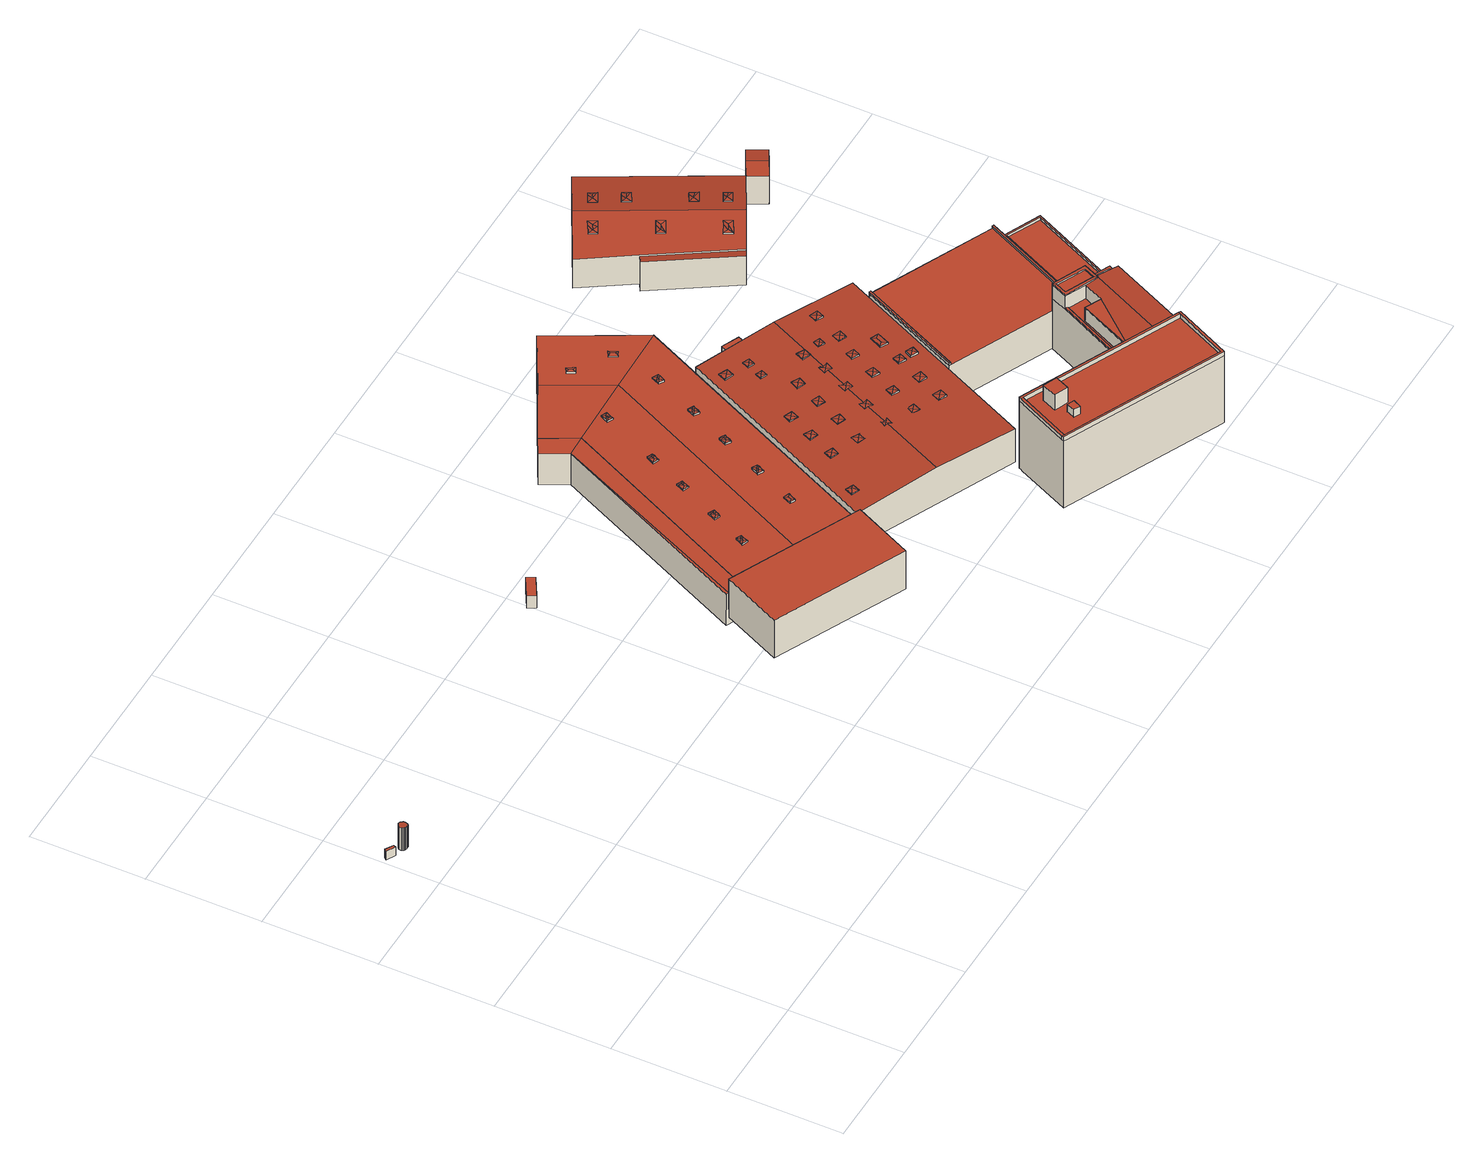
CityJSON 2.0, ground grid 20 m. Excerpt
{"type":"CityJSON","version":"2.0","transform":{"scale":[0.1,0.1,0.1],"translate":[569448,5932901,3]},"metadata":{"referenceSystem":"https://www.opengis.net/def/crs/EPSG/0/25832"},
"CityObjects":{
"building1":{"type":"Building","attributes":{"Grundfläche 2D":"0.843591","Grundhöhe NN":"3.638"},"geometry":[{"type":"Solid","lod":"3","boundaries":[[[[0,1,2,3]],[[4,5,3,2]],[[5,6,0,3]],[[6,7,1,0]],[[7,4,2,1]],[[7,6,5,4]]]],"semantics":{"surfaces":[{"type":"RoofSurface"},{"type":"WallSurface"},{"type":"GroundSurface"}],"values":[[0,1,1,1,1,2]]}}]},
"building2":{"type":"Building","attributes":{"Grundfläche 2D":"1.775205","Grundhöhe NN":"3.669"},"geometry":[{"type":"Solid","lod":"3","boundaries":[[[[8,9,10,11,12,13,14,15,16,17,18,19,20,21,22,23,24,25,26,27]],[[28,29,11,10]],[[29,30,12,11]],[[30,31,13,12]],[[31,32,14,13]],[[32,33,15,14]],[[33,34,16,15]],[[34,35,17,16]],[[35,36,18,17]],[[36,37,19,18]],[[37,38,20,19]],[[38,39,21,20]],[[39,40,22,21]],[[40,41,23,22]],[[41,42,24,23]],[[42,43,25,24]],[[43,44,26,25]],[[44,45,27,26]],[[46,28,10,9]],[[45,47,8,27]],[[47,46,9,8]],[[43,42,41,40,39,38,37,36,35,34,33,32,31,30,29,28,46,47,45,44]]]],"semantics":{"surfaces":[{"type":"RoofSurface"},{"type":"WallSurface"},{"type":"GroundSurface"}],"values":[[0,1,1,1,1,1,1,1,1,1,1,1,1,1,1,1,1,1,1,1,1,2]]}}]},
"building3":{"type":"Building","attributes":{"Grundfläche 2D":"6.059484","Grundhöhe NN":"3.380"},"geometry":[{"type":"Solid","lod":"3","boundaries":[[[[48,49,50,51]],[[52,53,51,50]],[[53,54,48,51]],[[54,55,49,48]],[[55,52,50,49]],[[55,54,53,52]]]],"semantics":{"surfaces":[{"type":"RoofSurface"},{"type":"WallSurface"},{"type":"GroundSurface"}],"values":[[0,1,1,1,1,2]]}}]},
"building4":{"type":"Building","attributes":{"Grundfläche 2D":"286.614598","Grundhöhe NN":"4.958"},"geometry":[{"type":"Solid","lod":"3","boundaries":[[[[56,57,58,59]],[[57,56,60,61]],[[58,57,61,62]],[[59,58,62,63]],[[56,59,63,60]],[[61,60,63,62]]]],"semantics":{"surfaces":[{"type":"RoofSurface"},{"type":"WallSurface"},{"type":"GroundSurface"}],"values":[[0,1,1,1,1,2]]}}]},
"building5":{"type":"Building","attributes":{"Grundfläche 2D":"142.733198","Grundhöhe NN":"3.529"},"geometry":[{"type":"Solid","lod":"3","boundaries":[[[[64,65,66,67,68]],[[69,70,68]],[[68,70,71,64]],[[72,66,65,64,73,74]],[[67,66,72,75]],[[68,67,75,76]],[[69,68,76,77]],[[71,70,69,77,78]],[[64,71,78,73]],[[74,73,78,77,76,75,72]]]],"semantics":{"surfaces":[{"type":"RoofSurface"},{"type":"WallSurface"},{"type":"GroundSurface"}],"values":[[0,0,0,1,1,1,1,1,1,2]]}}]},
"building6":{"type":"Building","attributes":{"Grundfläche 2D":"1328.376707","Grundhöhe NN":"3.287"},"children":["building6-1","building6-2","building6-3","building6-4","building6-5","building6-6","building6-7","building6-8","building6-9","building6-10","building6-11","building6-12"],"geometry":[{"type":"Solid","lod":"3","boundaries":[[[[79,80,81,82]],[[81,80,66,65,64]],[[83,81,64,71]],[[81,83,84,85,82]],[[86,87,88,89]],[[90,91,92,93]],[[94,95,96,97]],[[66,80,79,98,99]],[[100,64,65,66,99,101]],[[64,100,102,71]],[[84,83,71,102,103]],[[82,90,104,98,79]],[[85,84,103,105]],[[94,97,106,107,89,88,91,90,82,85,105,108]],[[86,89,107,109]],[[86,109,110,92,87]],[[87,92,91,88]],[[93,92,110,111]],[[90,93,111,104]],[[95,94,108,112]],[[96,95,112,113]],[[97,96,113,106]],[[99,98,104,111,110,109,107,106,113,112,108,105,103,102,100,101]]]],"semantics":{"surfaces":[{"type":"RoofSurface"},{"type":"WallSurface"},{"type":"GroundSurface"}],"values":[[0,0,0,0,0,0,0,1,1,1,1,1,1,1,1,1,1,1,1,1,1,1,2]]}}]},
"building6-1":{"type":"BuildingInstallation","parents":["building6"],"geometry":[{"type":"MultiSurface","lod":"3","boundaries":[[[114,115,116,117]],[[117,116,118]],[[119,116,115]],[[120,121,122,119]],[[119,122,116]],[[123,122,121]],[[124,118,122,123]],[[116,122,118]],[[125,126,127,115,114,117]],[[119,115,127,128,121,120]],[[128,129,123,121]],[[124,123,129,125,117,118]]],"semantics":{"surfaces":[{"type":"RoofSurface"},{"type":"WallSurface"}],"values":[0,0,0,0,0,0,0,0,1,1,1,1]}}]},
"building6-2":{"type":"BuildingInstallation","parents":["building6"],"geometry":[{"type":"MultiSurface","lod":"3","boundaries":[[[130,131,132]],[[130,133,134,131]],[[135,136,134,133]],[[136,132,131,134]],[[137,138,130,132]],[[138,139,133,130]],[[139,140,141,136,135,133]],[[141,137,132,136]]],"semantics":{"surfaces":[{"type":"RoofSurface"},{"type":"WallSurface"}],"values":[0,0,0,0,1,1,1,1]}}]},
"building6-3":{"type":"BuildingInstallation","parents":["building6"],"geometry":[{"type":"MultiSurface","lod":"3","boundaries":[[[142,143,144,145]],[[145,144,146]],[[147,144,143]],[[148,149,150,147]],[[147,150,144]],[[151,152,150,149]],[[153,146,150,152]],[[144,150,146]],[[154,155,156,143,142,145]],[[147,143,156,157,149,148]],[[157,158,159,152,151,149]],[[153,152,159,154,145,146]]],"semantics":{"surfaces":[{"type":"RoofSurface"},{"type":"WallSurface"}],"values":[0,0,0,0,0,0,0,0,1,1,1,1]}}]},
"building6-4":{"type":"BuildingInstallation","parents":["building6"],"geometry":[{"type":"MultiSurface","lod":"3","boundaries":[[[160,161,162]],[[163,164,165,161,160]],[[166,165,164]],[[167,162,161,165,166]],[[168,169,160,162]],[[160,169,170,164,163]],[[170,171,166,164]],[[166,171,168,162,167]]],"semantics":{"surfaces":[{"type":"RoofSurface"},{"type":"WallSurface"}],"values":[0,0,0,0,1,1,1,1]}}]},
"building6-5":{"type":"BuildingInstallation","parents":["building6"],"geometry":[{"type":"MultiSurface","lod":"3","boundaries":[[[172,173,174]],[[174,173,175]],[[176,173,172]],[[177,178,176]],[[176,178,173]],[[179,178,177]],[[180,175,178,179]],[[173,178,175]],[[181,182,172,174]],[[172,182,183,177,176]],[[183,184,179,177]],[[174,175,180,179,184,181]]],"semantics":{"surfaces":[{"type":"RoofSurface"},{"type":"WallSurface"}],"values":[0,0,0,0,0,0,0,0,1,1,1,1]}}]},
"building6-6":{"type":"BuildingInstallation","parents":["building6"],"geometry":[{"type":"MultiSurface","lod":"3","boundaries":[[[185,186,187]],[[187,186,188]],[[189,186,185]],[[190,191,189]],[[189,191,186]],[[192,193,191,190]],[[194,188,191,193]],[[186,191,188]],[[195,196,185,187]],[[185,196,197,190,189]],[[197,198,199,193,192,190]],[[194,193,199,195,187,188]]],"semantics":{"surfaces":[{"type":"RoofSurface"},{"type":"WallSurface"}],"values":[0,0,0,0,0,0,0,0,1,1,1,1]}}]},
"building6-7":{"type":"BuildingInstallation","parents":["building6"],"geometry":[{"type":"MultiSurface","lod":"3","boundaries":[[[200,201,202]],[[202,201,203]],[[204,205,201,200]],[[206,207,205]],[[207,201,205]],[[208,209,207,206]],[[210,203,207,209]],[[203,201,207]],[[211,212,200,202]],[[204,200,212,213,206,205]],[[213,214,215,209,208,206]],[[210,209,215,211,202,203]]],"semantics":{"surfaces":[{"type":"RoofSurface"},{"type":"WallSurface"}],"values":[0,0,0,0,0,0,0,0,1,1,1,1]}}]},
"building6-8":{"type":"BuildingInstallation","parents":["building6"],"geometry":[{"type":"MultiSurface","lod":"3","boundaries":[[[216,217,218,219]],[[219,218,220]],[[221,218,217]],[[222,223,224,221]],[[221,224,218]],[[225,224,223]],[[226,220,224,225]],[[218,224,220]],[[227,228,229,217,216,219]],[[221,217,229,230,223,222]],[[230,231,225,223]],[[226,225,231,227,219,220]]],"semantics":{"surfaces":[{"type":"RoofSurface"},{"type":"WallSurface"}],"values":[0,0,0,0,0,0,0,0,1,1,1,1]}}]},
"building6-9":{"type":"BuildingInstallation","parents":["building6"],"geometry":[{"type":"MultiSurface","lod":"3","boundaries":[[[232,233,234,235]],[[235,234,236]],[[237,234,233]],[[238,239,240,237]],[[237,240,234]],[[241,242,240,239]],[[243,236,240,242]],[[234,240,236]],[[244,245,246,233,232,235]],[[237,233,246,247,239,238]],[[247,248,249,242,241,239]],[[243,242,249,244,235,236]]],"semantics":{"surfaces":[{"type":"RoofSurface"},{"type":"WallSurface"}],"values":[0,0,0,0,0,0,0,0,1,1,1,1]}}]},
"building6-10":{"type":"BuildingInstallation","parents":["building6"],"geometry":[{"type":"MultiSurface","lod":"3","boundaries":[[[250,251,252]],[[252,251,253]],[[254,251,250]],[[255,256,254]],[[254,256,251]],[[257,258,256,255]],[[259,253,256,258]],[[251,256,253]],[[260,250,252,261]],[[250,260,262,255,254]],[[262,263,264,258,257,255]],[[259,258,264,261,252,253]]],"semantics":{"surfaces":[{"type":"RoofSurface"},{"type":"WallSurface"}],"values":[0,0,0,0,0,0,0,0,1,1,1,1]}}]},
"building6-11":{"type":"BuildingInstallation","parents":["building6"],"geometry":[{"type":"MultiSurface","lod":"3","boundaries":[[[265,266,267]],[[267,266,268]],[[269,270,266,265]],[[271,272,270]],[[270,272,266]],[[273,274,272,271]],[[268,272,274]],[[266,272,268]],[[275,276,265,267]],[[269,265,276,277,271,270]],[[277,278,279,274,273,271]],[[274,279,275,267,268]]],"semantics":{"surfaces":[{"type":"RoofSurface"},{"type":"WallSurface"}],"values":[0,0,0,0,0,0,0,0,1,1,1,1]}}]},
"building6-12":{"type":"BuildingInstallation","parents":["building6"],"geometry":[{"type":"MultiSurface","lod":"3","boundaries":[[[280,281,282,283,284]],[[285,282,281]],[[286,287,288,283,282,285]],[[289,284,283,288]],[[284,290,291,281,280]],[[291,292,285,281]],[[285,292,293,294,288,287,286]],[[294,295,290,284,289,288]]],"semantics":{"surfaces":[{"type":"RoofSurface"},{"type":"WallSurface"}],"values":[0,0,0,0,1,1,1,1]}}]},
"building7":{"type":"Building","attributes":{"Grundfläche 2D":"1231.597372","Grundhöhe NN":"4.533"},"children":["building7-1","building7-2","building7-3","building7-4","building7-5","building7-6","building7-7","building7-8","building7-9","building7-10","building7-11","building7-12","building7-13","building7-14","building7-15","building7-16","building7-17","building7-18","building7-19","building7-20","building7-21","building7-22","building7-23","building7-24","building7-25","building7-26","building7-27","building7-28"],"geometry":[{"type":"Solid","lod":"3","boundaries":[[[[296,297,298,299,300,301,302,303,304,305,306,307]],[[302,301,300,299,298,297,296,307,306,308,309,303]],[[310,311,312,313]],[[310,313,314,315]],[[311,310,315,316]],[[312,311,316,317]],[[305,304,318,319]],[[312,317,320,308,306,305,319,314,313]],[[309,308,320,321]],[[304,303,309,321,318]],[[318,321,320,317,316,315,314,319]]]],"semantics":{"surfaces":[{"type":"RoofSurface"},{"type":"WallSurface"},{"type":"GroundSurface"}],"values":[[0,0,0,1,1,1,1,1,1,1,2]]}}]},
"building7-1":{"type":"BuildingInstallation","parents":["building7"],"geometry":[{"type":"MultiSurface","lod":"3","boundaries":[[[322,323,324]],[[322,325,323]],[[322,324,326]],[[322,326,325]],[[324,323,327,328]],[[326,324,328,329]],[[325,326,329,330]],[[323,325,330,327]]],"semantics":{"surfaces":[{"type":"RoofSurface"},{"type":"WallSurface"}],"values":[0,0,0,0,1,1,1,1]}}]},
"building7-2":{"type":"BuildingInstallation","parents":["building7"],"geometry":[{"type":"MultiSurface","lod":"3","boundaries":[[[331,332,333]],[[333,332,334]],[[335,332,331]],[[334,332,335]],[[331,333,336,337]],[[337,338,335,331]],[[339,334,335,338]],[[339,336,333,334]]],"semantics":{"surfaces":[{"type":"RoofSurface"},{"type":"WallSurface"}],"values":[0,0,0,0,1,1,1,1]}}]},
"building7-3":{"type":"BuildingInstallation","parents":["building7"],"geometry":[{"type":"MultiSurface","lod":"3","boundaries":[[[340,341,342]],[[342,341,343]],[[344,341,340]],[[343,341,344]],[[345,346,340,342]],[[346,347,344,340]],[[347,348,343,344]],[[348,345,342,343]]],"semantics":{"surfaces":[{"type":"RoofSurface"},{"type":"WallSurface"}],"values":[0,0,0,0,1,1,1,1]}}]},
"building7-4":{"type":"BuildingInstallation","parents":["building7"],"geometry":[{"type":"MultiSurface","lod":"3","boundaries":[[[349,350,351]],[[351,350,352]],[[353,350,349]],[[352,350,353]],[[354,355,349,351]],[[356,353,349,355]],[[357,352,353,356]],[[357,354,351,352]]],"semantics":{"surfaces":[{"type":"RoofSurface"},{"type":"WallSurface"}],"values":[0,0,0,0,1,1,1,1]}}]},
"building7-5":{"type":"BuildingInstallation","parents":["building7"],"geometry":[{"type":"MultiSurface","lod":"3","boundaries":[[[358,359,360]],[[360,361,301,358]],[[360,359,302,362]],[[362,361,360]]],"semantics":{"surfaces":[{"type":"RoofSurface"}],"values":[0,0,0,0]}}]},
"building7-6":{"type":"BuildingInstallation","parents":["building7"],"geometry":[{"type":"MultiSurface","lod":"3","boundaries":[[[363,364,365]],[[363,366,364]],[[363,365,367]],[[363,367,366]],[[365,364,368,369]],[[367,365,369,370]],[[366,367,370,371]],[[364,366,371,368]]],"semantics":{"surfaces":[{"type":"RoofSurface"},{"type":"WallSurface"}],"values":[0,0,0,0,1,1,1,1]}}]},
"building7-7":{"type":"BuildingInstallation","parents":["building7"],"geometry":[{"type":"MultiSurface","lod":"3","boundaries":[[[372,373,374]],[[372,375,373]],[[372,374,376]],[[372,376,375]],[[374,373,377,378]],[[376,374,378,379]],[[375,376,379,380]],[[373,375,380,377]]],"semantics":{"surfaces":[{"type":"RoofSurface"},{"type":"WallSurface"}],"values":[0,0,0,0,1,1,1,1]}}]},
"building7-8":{"type":"BuildingInstallation","parents":["building7"],"geometry":[{"type":"MultiSurface","lod":"3","boundaries":[[[381,382,383]],[[383,382,384]],[[385,382,381]],[[384,382,385]],[[386,387,381,383]],[[385,381,387,388]],[[389,384,385,388]],[[389,386,383,384]]],"semantics":{"surfaces":[{"type":"RoofSurface"},{"type":"WallSurface"}],"values":[0,0,0,0,1,1,1,1]}}]},
"building7-9":{"type":"BuildingInstallation","parents":["building7"],"geometry":[{"type":"MultiSurface","lod":"3","boundaries":[[[390,391,392]],[[390,393,391]],[[390,392,394]],[[390,394,393]],[[392,391,395,396]],[[394,392,396,397]],[[393,394,397,398]],[[391,393,398,395]]],"semantics":{"surfaces":[{"type":"RoofSurface"},{"type":"WallSurface"}],"values":[0,0,0,0,1,1,1,1]}}]},
"building7-10":{"type":"BuildingInstallation","parents":["building7"],"geometry":[{"type":"MultiSurface","lod":"3","boundaries":[[[399,400,401]],[[401,400,402]],[[403,400,399]],[[402,400,403]],[[404,405,399,401]],[[405,406,403,399]],[[406,407,402,403]],[[407,404,401,402]]],"semantics":{"surfaces":[{"type":"RoofSurface"},{"type":"WallSurface"}],"values":[0,0,0,0,1,1,1,1]}}]},
"building7-11":{"type":"BuildingInstallation","parents":["building7"],"geometry":[{"type":"MultiSurface","lod":"3","boundaries":[[[408,409,410]],[[411,409,412,413,307]],[[411,410,409]],[[296,414,415,409,408,416]],[[412,409,415]]],"semantics":{"surfaces":[{"type":"RoofSurface"}],"values":[0,0,0,0,0]}}]},
"building7-12":{"type":"BuildingInstallation","parents":["building7"],"geometry":[{"type":"MultiSurface","lod":"3","boundaries":[[[417,418,419]],[[420,419,418,421]],[[422,418,417]],[[421,418,422]],[[423,424,417,419]],[[425,422,417,424]],[[425,426,421,422]],[[426,427,423,419,420,421]]],"semantics":{"surfaces":[{"type":"RoofSurface"},{"type":"WallSurface"}],"values":[0,0,0,0,1,1,1,1]}}]},
"building7-13":{"type":"BuildingInstallation","parents":["building7"],"geometry":[{"type":"MultiSurface","lod":"3","boundaries":[[[428,429,430]],[[430,431,432,428]],[[430,429,433,434]],[[431,430,434]],[[434,433,435]],[[435,436,431,434]],[[436,432,431]]],"semantics":{"surfaces":[{"type":"RoofSurface"},{"type":"WallSurface"}],"values":[0,0,0,0,1,1,1]}}]},
"building7-14":{"type":"BuildingInstallation","parents":["building7"],"geometry":[{"type":"MultiSurface","lod":"3","boundaries":[[[437,438,439]],[[440,441,438,437]],[[442,441,440]],[[443,439,438,441,442]],[[444,445,437,439]],[[445,446,440,437]],[[446,447,442,440]],[[447,448,444,439,443,442]]],"semantics":{"surfaces":[{"type":"RoofSurface"},{"type":"WallSurface"}],"values":[0,0,0,0,1,1,1,1]}}]},
"building7-15":{"type":"BuildingInstallation","parents":["building7"],"geometry":[{"type":"MultiSurface","lod":"3","boundaries":[[[449,450,451]],[[449,452,450]],[[449,451,453]],[[449,453,452]],[[451,450,454,455]],[[453,451,455,456]],[[452,453,456,457]],[[450,452,457,454]]],"semantics":{"surfaces":[{"type":"RoofSurface"},{"type":"WallSurface"}],"values":[0,0,0,0,1,1,1,1]}}]},
"building7-16":{"type":"BuildingInstallation","parents":["building7"],"geometry":[{"type":"MultiSurface","lod":"3","boundaries":[[[458,459,460]],[[460,459,461]],[[462,459,458]],[[461,459,462]],[[463,464,458,460]],[[462,458,464,465]],[[461,462,465,466]],[[466,463,460,461]]],"semantics":{"surfaces":[{"type":"RoofSurface"},{"type":"WallSurface"}],"values":[0,0,0,0,1,1,1,1]}}]},
"building7-17":{"type":"BuildingInstallation","parents":["building7"],"geometry":[{"type":"MultiSurface","lod":"3","boundaries":[[[467,468,469]],[[467,470,468]],[[467,469,471]],[[467,471,470]],[[469,468,472,473]],[[471,469,473,474]],[[470,471,474,475]],[[468,470,475,472]]],"semantics":{"surfaces":[{"type":"RoofSurface"},{"type":"WallSurface"}],"values":[0,0,0,0,1,1,1,1]}}]},
"building7-18":{"type":"BuildingInstallation","parents":["building7"],"geometry":[{"type":"MultiSurface","lod":"3","boundaries":[[[476,477,478]],[[478,477,479]],[[480,477,476]],[[479,477,480]],[[481,482,476,478]],[[482,483,480,476]],[[483,484,479,480]],[[484,481,478,479]]],"semantics":{"surfaces":[{"type":"RoofSurface"},{"type":"WallSurface"}],"values":[0,0,0,0,1,1,1,1]}}]},
"building7-19":{"type":"BuildingInstallation","parents":["building7"],"geometry":[{"type":"MultiSurface","lod":"3","boundaries":[[[485,486,487]],[[487,486,488]],[[489,486,485]],[[488,486,489]],[[490,491,485,487]],[[491,492,489,485]],[[492,493,488,489]],[[493,490,487,488]]],"semantics":{"surfaces":[{"type":"RoofSurface"},{"type":"WallSurface"}],"values":[0,0,0,0,1,1,1,1]}}]},
"building7-20":{"type":"BuildingInstallation","parents":["building7"],"geometry":[{"type":"MultiSurface","lod":"3","boundaries":[[[494,495,496]],[[494,497,495]],[[494,496,498]],[[494,498,497]],[[496,495,499,500]],[[498,496,500,501]],[[497,498,501,502]],[[495,497,502,499]]],"semantics":{"surfaces":[{"type":"RoofSurface"},{"type":"WallSurface"}],"values":[0,0,0,0,1,1,1,1]}}]},
"building7-21":{"type":"BuildingInstallation","parents":["building7"],"geometry":[{"type":"MultiSurface","lod":"3","boundaries":[[[503,504,505]],[[503,506,504]],[[503,505,507]],[[503,507,506]],[[508,509,505,504]],[[509,510,507,505]],[[506,507,510,511]],[[504,506,511,508]]],"semantics":{"surfaces":[{"type":"RoofSurface"},{"type":"WallSurface"}],"values":[0,0,0,0,1,1,1,1]}}]},
"building7-22":{"type":"BuildingInstallation","parents":["building7"],"geometry":[{"type":"MultiSurface","lod":"3","boundaries":[[[512,513,514]],[[512,515,513]],[[512,514,516]],[[512,516,515]],[[515,516,517,518]],[[514,513,519,520]],[[516,514,520,517]],[[513,515,518,519]]],"semantics":{"surfaces":[{"type":"RoofSurface"},{"type":"WallSurface"}],"values":[0,0,0,0,1,1,1,1]}}]},
"building7-23":{"type":"BuildingInstallation","parents":["building7"],"geometry":[{"type":"MultiSurface","lod":"3","boundaries":[[[521,522,523]],[[521,524,522]],[[521,523,525]],[[521,525,524]],[[523,522,526,527]],[[525,523,527,528]],[[524,525,528,529]],[[522,524,529,526]]],"semantics":{"surfaces":[{"type":"RoofSurface"},{"type":"WallSurface"}],"values":[0,0,0,0,1,1,1,1]}}]},
"building7-24":{"type":"BuildingInstallation","parents":["building7"],"geometry":[{"type":"MultiSurface","lod":"3","boundaries":[[[530,531,532]],[[532,531,533]],[[534,531,530]],[[533,531,534]],[[535,536,530,532]],[[536,537,534,530]],[[537,538,533,534]],[[538,535,532,533]]],"semantics":{"surfaces":[{"type":"RoofSurface"},{"type":"WallSurface"}],"values":[0,0,0,0,1,1,1,1]}}]},
"building7-25":{"type":"BuildingInstallation","parents":["building7"],"geometry":[{"type":"MultiSurface","lod":"3","boundaries":[[[539,540,541]],[[542,541,540,543,544,297]],[[298,545,546,540,539,547]],[[543,540,546]]],"semantics":{"surfaces":[{"type":"RoofSurface"}],"values":[0,0,0,0]}}]},
"building7-26":{"type":"BuildingInstallation","parents":["building7"],"geometry":[{"type":"MultiSurface","lod":"3","boundaries":[[[548,549,550]],[[550,549,551]],[[552,549,548]],[[551,549,552]],[[553,554,548,550]],[[555,552,548,554]],[[555,556,551,552]],[[556,553,550,551]]],"semantics":{"surfaces":[{"type":"RoofSurface"},{"type":"WallSurface"}],"values":[0,0,0,0,1,1,1,1]}}]},
"building7-27":{"type":"BuildingInstallation","parents":["building7"],"geometry":[{"type":"MultiSurface","lod":"3","boundaries":[[[557,558,559]],[[557,560,558]],[[557,559,561]],[[557,561,560]],[[562,558,560]],[[559,563,561]],[[562,563,559,558]]],"semantics":{"surfaces":[{"type":"RoofSurface"},{"type":"WallSurface"}],"values":[0,0,0,0,1,1,1]}}]},
"building7-28":{"type":"BuildingInstallation","parents":["building7"],"geometry":[{"type":"MultiSurface","lod":"3","boundaries":[[[564,565,566]],[[567,566,565,568,569,299]],[[300,570,571,565,564,572]],[[568,565,571]]],"semantics":{"surfaces":[{"type":"RoofSurface"}],"values":[0,0,0,0]}}]},
"building8":{"type":"Building","attributes":{"Grundfläche 2D":"294.647535","Grundhöhe NN":"4.239"},"children":["building8-1","building8-2"],"geometry":[{"type":"MultiSurface","lod":"3","boundaries":[[[573,574,575,576,577,578,579,580,581,582,583,584,585]],[[586,587,588,574,573,589,584,583,590,591]],[[592,593,594,595]],[[596,597,598,599,600,601,579,578,577,576,575,574]],[[601,602,603,604,605,583,582,581,580,579]],[[594,593,585,584]],[[593,592,573,585]],[[595,589,573,592]],[[584,589,595,594]],[[605,606,590,583]],[[606,607,608,609,586,591,590]],[[609,610,587,586]],[[610,611,596,574,588,587]],[[610,609,612,613]],[[599,598,597,596,611,610,613,614,615,616,617,618,619,620,621,622,601,600]],[[623,624,625,606,605,604,603,602,601,622,626]],[[609,608,607,606,625,627,628,629,612]],[[630,627,621,631]],[[628,632,633,620]],[[624,623,626,622,621,627,625]],[[617,616,615,614,613,612,629,628,620,619,618]]],"semantics":{"surfaces":[{"type":"RoofSurface"},{"type":"WallSurface"},{"type":"GroundSurface"}],"values":[0,0,0,1,1,1,1,1,1,1,1,1,1,1,1,1,1,1,1,2,2]}}]},
"building8-1":{"type":"BuildingInstallation","parents":["building8"],"geometry":[{"type":"MultiSurface","lod":"3","boundaries":[[[634,635,636,637]],[[637,636,638,639]],[[634,637,639,640]],[[635,634,640,641]],[[636,635,641,638]]],"semantics":{"surfaces":[{"type":"RoofSurface"},{"type":"WallSurface"}],"values":[0,1,1,1,1]}}]},
"building8-2":{"type":"BuildingInstallation","parents":["building8"],"geometry":[{"type":"MultiSurface","lod":"3","boundaries":[[[642,643,644,645]],[[645,644,646,647]],[[647,648,642,645]],[[648,649,643,642]],[[644,643,649,646]]],"semantics":{"surfaces":[{"type":"RoofSurface"},{"type":"WallSurface"}],"values":[0,1,1,1,1]}}]},
"building9":{"type":"Building","attributes":{"Grundfläche 2D":"798.439197","Grundhöhe NN":"4.259"},"children":["building9-1","building9-2","building9-3","building9-4","building9-5","building9-6","building9-7"],"geometry":[{"type":"MultiSurface","lod":"3","boundaries":[[[650,651,652,653,654,655,656,657,658,659]],[[660,661,662,663]],[[664,665,666]],[[667,668,669,670,664]],[[670,665,664]],[[668,667,671,672,673]],[[674,675,676,677,678,679,680]],[[681,682,683,684,685,686,687,688,689,690]],[[691,692,693,694,695,696,697,698]],[[699,700,701,702,703,704,705,706,707]],[[654,653,677,676]],[[676,675,655,654]],[[675,674,656,655]],[[708,709,659,658]],[[710,689,650,659,709]],[[711,712,713,693,714]],[[691,669,715,711,714,716,692]],[[717,718,719,704,703,720]],[[712,721,718,717,702,722,713]],[[696,723,706,671,667,664,666]],[[672,671,706,705]],[[704,719,673,672,705]],[[691,698,670,669]],[[665,670,698,697]],[[666,665,697,696]],[[709,708,724,725]],[[710,709,725,726]],[[683,682,681,690,727,728]],[[684,683,728,729]],[[685,684,729,730,686]],[[727,690,689,710,726]],[[731,732,733,734,735,736,700,699,707,706,723,696,695,694,737,738]],[[701,700,736,724,708,658]],[[680,679,678,652,651,688,687,686,713,722,702,701,658,657]],[[694,693,713,686,730,739,737]],[[724,736,735,734,733,732,731,738,737,739,730,729,728,727,726,725]]],"semantics":{"surfaces":[{"type":"RoofSurface"},{"type":"WallSurface"},{"type":"GroundSurface"}],"values":[0,0,0,0,0,0,0,0,0,0,1,1,1,1,1,1,1,1,1,1,1,1,1,1,1,1,1,1,1,1,1,1,1,1,1,2]}}]},
"building9-1":{"type":"BuildingInstallation","parents":["building9"],"geometry":[{"type":"MultiSurface","lod":"3","boundaries":[[[740,741,742,743]],[[681,687,740,743]],[[740,687,688,651,741]],[[690,742,741,651,650,689]],[[690,681,743,742]]],"semantics":{"surfaces":[{"type":"RoofSurface"},{"type":"WallSurface"}],"values":[0,1,1,1,1]}}]},
"building9-2":{"type":"BuildingInstallation","parents":["building9"],"geometry":[{"type":"MultiSurface","lod":"3","boundaries":[[[744,745,746,747]],[[747,746,683,684]],[[744,747,684,685]],[[745,744,685,682]],[[746,745,682,683]]],"semantics":{"surfaces":[{"type":"RoofSurface"},{"type":"WallSurface"}],"values":[0,1,1,1,1]}}]},
"building9-3":{"type":"BuildingInstallation","parents":["building9"],"geometry":[{"type":"MultiSurface","lod":"3","boundaries":[[[714,748,749,716]],[[693,694,748,714]],[[694,695,749,748]],[[695,692,716,749]]],"semantics":{"surfaces":[{"type":"RoofSurface"},{"type":"WallSurface"}],"values":[0,1,1,1]}}]},
"building9-4":{"type":"BuildingInstallation","parents":["building9"],"geometry":[{"type":"MultiSurface","lod":"3","boundaries":[[[750,751,752,753,754,755,756]],[[753,752,661,660]],[[754,753,660,663]],[[712,711,756,755]],[[668,751,750,756,711,715,669]]],"semantics":{"surfaces":[{"type":"RoofSurface"},{"type":"WallSurface"}],"values":[0,1,1,1,1]}}]},
"building9-5":{"type":"BuildingInstallation","parents":["building9"],"geometry":[{"type":"MultiSurface","lod":"3","boundaries":[[[757,717,720,758,759,760,761]],[[758,720,703,762]],[[762,707,759,758]],[[700,761,760,759,707,699]],[[700,701,757,761]],[[702,717,757,701]]],"semantics":{"surfaces":[{"type":"RoofSurface"},{"type":"WallSurface"}],"values":[0,1,1,1,1,1]}}]},
"building9-6":{"type":"BuildingInstallation","parents":["building9"],"geometry":[{"type":"MultiSurface","lod":"3","boundaries":[[[752,751,763,764,755,754,765]],[[718,763,751,668,673,719]],[[718,721,712,755,764,763]],[[765,754,663,662]],[[752,765,662,661]]],"semantics":{"surfaces":[{"type":"RoofSurface"},{"type":"WallSurface"}],"values":[0,1,1,1,1]}}]},
"building9-7":{"type":"BuildingInstallation","parents":["building9"],"geometry":[{"type":"MultiSurface","lod":"3","boundaries":[[[653,652,657,656,766]],[[680,657,652,678,679]],[[674,767,677,653,766,656]]],"semantics":{"surfaces":[{"type":"RoofSurface"},{"type":"WallSurface"}],"values":[0,1,1]}}]},
"building10":{"type":"Building","attributes":{"Grundfläche 2D":"502.065926","Grundhöhe NN":"3.536"},"children":["building10-1","building10-2","building10-3","building10-4","building10-5","building10-6","building10-7"],"geometry":[{"type":"Solid","lod":"3","boundaries":[[[[768,769,770,771,772]],[[771,770,773,774,775]],[[776,777,778,779]],[[780,776,779,781,782]],[[783,784,785,786]],[[779,778,787,788,781]],[[780,782,789,790]],[[777,776,780,790,791]],[[778,777,791,787]],[[786,785,792,793]],[[783,786,793,794]],[[784,783,794,795]],[[773,770,769,796,797]],[[784,775,774,773,797,792,785]],[[781,768,772,771,775,784,795,789,782]],[[768,781,788,796,769]],[[797,796,788,787,791,790,789,795,794,793,792]]]],"semantics":{"surfaces":[{"type":"RoofSurface"},{"type":"WallSurface"},{"type":"GroundSurface"}],"values":[[0,0,0,0,0,1,1,1,1,1,1,1,1,1,1,1,2]]}}]},
"building10-1":{"type":"BuildingInstallation","parents":["building10"],"geometry":[{"type":"MultiSurface","lod":"3","boundaries":[[[798,799,800,801]],[[801,800,802]],[[803,799,798]],[[804,799,803]],[[802,800,804]],[[800,799,804]],[[801,805,806,803,798]],[[806,807,804,803]],[[807,808,802,804]],[[808,805,801,802]]],"semantics":{"surfaces":[{"type":"RoofSurface"},{"type":"WallSurface"}],"values":[0,0,0,0,0,0,1,1,1,1]}}]},
"building10-2":{"type":"BuildingInstallation","parents":["building10"],"geometry":[{"type":"MultiSurface","lod":"3","boundaries":[[[809,810,811,812]],[[813,812,811,814]],[[815,810,809]],[[816,810,815]],[[817,810,816]],[[814,811,817]],[[817,811,810]],[[812,818,819,815,809]],[[819,820,816,815]],[[820,821,822,814,817,816]],[[822,823,818,812,813,814]]],"semantics":{"surfaces":[{"type":"RoofSurface"},{"type":"WallSurface"}],"values":[0,0,0,0,0,0,0,1,1,1,1]}}]},
"building10-3":{"type":"BuildingInstallation","parents":["building10"],"geometry":[{"type":"MultiSurface","lod":"3","boundaries":[[[824,825,826,827]],[[827,826,828]],[[829,825,824]],[[830,825,829]],[[828,825,830]],[[826,825,828]],[[827,831,832,829,824]],[[832,833,830,829]],[[833,834,828,830]],[[834,831,827,828]]],"semantics":{"surfaces":[{"type":"RoofSurface"},{"type":"WallSurface"}],"values":[0,0,0,0,0,0,1,1,1,1]}}]},
"building10-4":{"type":"BuildingInstallation","parents":["building10"],"geometry":[{"type":"MultiSurface","lod":"3","boundaries":[[[835,836,837,838]],[[838,837,839]],[[840,836,835]],[[841,836,840]],[[839,837,841]],[[841,837,836]],[[838,842,843,840,835]],[[843,844,841,840]],[[844,845,839,841]],[[845,842,838,839]]],"semantics":{"surfaces":[{"type":"RoofSurface"},{"type":"WallSurface"}],"values":[0,0,0,0,0,0,1,1,1,1]}}]},
"building10-5":{"type":"BuildingInstallation","parents":["building10"],"geometry":[{"type":"MultiSurface","lod":"3","boundaries":[[[846,847,848,849]],[[849,848,850]],[[851,847,846]],[[852,847,851]],[[850,847,852]],[[850,848,847]],[[849,853,854,851,846]],[[854,855,852,851]],[[855,856,850,852]],[[856,853,849,850]]],"semantics":{"surfaces":[{"type":"RoofSurface"},{"type":"WallSurface"}],"values":[0,0,0,0,0,0,1,1,1,1]}}]},
"building10-6":{"type":"BuildingInstallation","parents":["building10"],"geometry":[{"type":"MultiSurface","lod":"3","boundaries":[[[857,858,859,860]],[[860,859,861]],[[862,858,857]],[[863,858,862]],[[861,858,863]],[[859,858,861]],[[860,864,865,862,857]],[[865,866,863,862]],[[866,867,861,863]],[[867,864,860,861]]],"semantics":{"surfaces":[{"type":"RoofSurface"},{"type":"WallSurface"}],"values":[0,0,0,0,0,0,1,1,1,1]}}]},
"building10-7":{"type":"BuildingInstallation","parents":["building10"],"geometry":[{"type":"MultiSurface","lod":"3","boundaries":[[[868,869,870,871]],[[872,871,870,873]],[[874,869,868]],[[875,869,874]],[[873,869,875]],[[870,869,873]],[[876,877,874,868,871]],[[877,878,875,874]],[[873,875,878,879]],[[879,880,876,871,872,873]]],"semantics":{"surfaces":[{"type":"RoofSurface"},{"type":"WallSurface"}],"values":[0,0,0,0,0,0,1,1,1,1]}}]}
},
"vertices":[
[21,686,24],[23,690,24],[9,698,24],[6,694,24],[9,698,6],[6,694,6],[21,686,6],[23,690,6],
[43,692,53],[41,692,54],[39,691,54],[37,690,54],[35,688,54],[34,686,54],[34,683,54],[35,681,54],[36,679,54],[38,678,54],[40,677,54],[43,677,53],[45,677,53],[47,679,53],[48,680,53],[49,683,53],[49,685,53],[49,687,53],[47,689,53],[46,691,53],[39,691,7],[37,690,7],[35,688,7],[34,686,7],[34,683,7],[35,681,7],[36,679,7],[38,678,7],[40,677,7],[43,677,7],[45,677,7],[47,679,7],[48,680,7],[49,683,7],[49,685,7],[49,687,7],[47,689,7],[46,691,7],[41,692,7],[43,692,7],
[603,749,30],[638,769,30],[631,782,30],[596,762,30],[631,782,4],[596,762,4],[603,749,4],[638,769,4],
[707,473,100],[659,370,100],[887,263,100],[935,367,100],[707,473,20],[659,370,20],[887,263,20],[935,367,20],
[902,829,72],[871,887,72],[870,887,72],[843,872,71],[866,828,71],[702,475,71],[707,473,71],[730,462,72],[870,887,5],[902,829,5],[871,887,5],[843,872,5],[866,828,5],[702,475,5],[730,462,5],
[1070,994,71],[970,940,76],[1028,832,76],[1154,837,71],[832,414,76],[935,367,71],[939,374,71],[1143,792,31],[1155,817,31],[1146,821,31],[1134,796,31],[1154,837,29],[1146,821,29],[1155,817,29],[1162,833,29],[1121,766,36],[1140,757,36],[1153,785,36],[1134,794,36],[1070,994,3],[870,887,3],[902,829,3],[871,887,3],[730,462,3],[935,367,3],[1154,837,3],[939,374,3],[1134,794,3],[1134,796,3],[1121,766,3],[1143,792,3],[1155,817,3],[1162,833,3],[1140,757,3],[1153,785,3],
[912,717,77],[908,719,77],[910,713,78],[917,715,77],[916,711,77],[906,715,77],[904,710,77],[901,705,77],[908,708,78],[911,701,77],[913,706,77],[917,715,74],[912,717,74],[908,719,74],[901,705,74],[911,701,74],
[1077,875,76],[1083,874,78],[1086,880,76],[1084,861,76],[1087,867,78],[1088,864,76],[1093,866,76],[1086,880,73],[1077,875,73],[1084,861,73],[1088,864,73],[1093,866,73],
[847,577,77],[842,579,77],[845,573,78],[852,574,77],[850,570,77],[840,575,77],[838,570,77],[836,565,77],[843,568,78],[840,563,77],[845,561,77],[848,565,77],[852,574,74],[847,577,74],[842,579,74],[836,565,74],[840,563,74],[845,561,74],
[927,494,77],[929,487,78],[937,490,77],[922,484,77],[921,480,77],[927,482,78],[930,476,77],[934,485,77],[937,490,73],[927,494,74],[921,480,74],[930,476,73],
[1066,793,77],[1069,787,78],[1076,788,77],[1074,784,77],[1062,784,77],[1060,779,77],[1066,782,78],[1069,774,77],[1072,779,77],[1076,788,73],[1066,793,74],[1060,779,74],[1069,774,73],
[813,516,77],[815,510,78],[822,512,77],[820,508,77],[808,507,77],[806,502,77],[813,505,78],[811,500,77],[816,498,77],[818,503,77],[822,512,74],[813,516,74],[806,502,74],[811,500,74],[816,498,74],
[1029,713,77],[1032,707,78],[1039,708,77],[1037,704,77],[1027,709,77],[1025,704,77],[1023,699,77],[1030,702,78],[1027,697,77],[1032,694,77],[1035,699,77],[1039,708,73],[1029,713,74],[1023,699,74],[1027,697,74],[1032,694,73],
[881,649,77],[876,651,77],[879,645,78],[886,647,77],[884,643,77],[875,647,77],[872,642,77],[870,637,77],[877,640,78],[880,633,77],[882,638,77],[886,647,74],[881,649,74],[876,651,74],[870,637,74],[880,633,74],
[1000,639,77],[995,641,77],[998,635,78],[1005,636,77],[1003,632,77],[993,637,77],[991,632,77],[989,627,77],[996,630,78],[993,625,77],[998,622,77],[1001,627,77],[1005,636,73],[1000,639,74],[995,641,74],[989,627,74],[993,625,74],[998,622,73],
[961,567,77],[963,560,78],[970,562,77],[969,558,77],[957,557,77],[954,553,77],[961,555,78],[959,550,77],[964,548,77],[966,553,77],[961,567,74],[970,562,73],[954,553,74],[959,550,74],[964,548,73],
[956,823,77],[958,816,78],[965,818,77],[961,809,77],[954,819,77],[952,813,77],[949,809,77],[956,811,78],[954,807,77],[959,804,77],[965,818,74],[956,823,74],[949,809,74],[954,807,74],[959,804,74],
[1028,910,78],[1022,919,78],[1020,913,79],[1023,907,79],[1030,906,78],[1014,914,78],[1016,911,78],[1019,905,78],[1021,901,78],[1025,903,78],[1030,906,74],[1022,919,75],[1014,914,75],[1019,905,75],[1021,901,75],[1025,903,75],
[1190,555,92],[1175,522,92],[1169,509,92],[1154,477,92],[1148,464,92],[1132,429,92],[1129,421,92],[1078,310,92],[1215,247,85],[1384,615,85],[1246,678,92],[1196,568,92],[1109,741,85],[939,374,85],[1205,717,77],[1175,731,77],[1168,714,77],[1198,700,77],[1198,700,15],[1205,717,15],[1175,731,15],[1168,714,15],[1215,247,15],[1384,615,15],[1109,741,15],[939,374,15],
[1103,493,92],[1100,503,91],[1094,489,91],[1114,496,91],[1108,483,91],[1100,503,89],[1094,489,89],[1108,483,90],[1114,496,90],
[1188,445,92],[1198,449,93],[1194,458,92],[1207,452,92],[1201,439,92],[1194,458,90],[1188,445,90],[1201,439,89],[1207,452,89],
[1256,469,90],[1265,473,92],[1262,482,90],[1275,476,90],[1269,463,90],[1262,482,88],[1256,469,88],[1269,463,87],[1275,476,87],
[1229,593,93],[1237,596,94],[1234,604,93],[1245,599,93],[1240,588,93],[1234,604,91],[1229,593,91],[1240,588,91],[1245,599,91],
[1127,432,92],[1122,423,92],[1129,425,93],[1139,428,92],[1133,416,92],
[1056,515,90],[1052,525,89],[1046,511,89],[1066,518,89],[1060,505,89],[1052,525,87],[1046,511,87],[1060,505,88],[1066,518,88],
[1145,584,92],[1142,594,91],[1135,580,91],[1156,587,91],[1149,574,91],[1142,594,89],[1135,580,89],[1149,574,90],[1156,587,90],
[1256,572,91],[1266,576,93],[1262,586,91],[1275,580,92],[1269,566,92],[1262,586,90],[1256,572,90],[1269,566,89],[1275,580,89],
[1223,382,91],[1220,392,89],[1214,378,89],[1234,385,90],[1228,372,90],[1220,392,88],[1214,378,88],[1228,372,87],[1234,385,87],
[1278,460,90],[1287,463,92],[1284,472,90],[1297,466,90],[1291,454,90],[1284,472,87],[1278,460,87],[1291,454,86],[1297,466,86],
[1183,558,92],[1192,562,93],[1189,571,92],[1192,570,92],[1203,565,92],[1197,568,92],[1191,554,92],[1197,552,92],[1186,557,92],
[1129,640,90],[1136,643,91],[1134,651,90],[1139,648,90],[1145,646,90],[1140,635,90],[1134,651,88],[1129,640,88],[1140,635,88],[1145,646,88],[1139,648,88],
[1174,412,90],[1168,400,90],[1176,403,91],[1187,407,90],[1177,411,90],[1171,398,90],[1181,393,90],[1181,393,89],[1187,407,89],
[1288,504,90],[1284,514,91],[1275,511,90],[1298,526,90],[1288,524,91],[1285,532,90],[1278,517,90],[1275,511,88],[1288,504,87],[1298,526,87],[1285,532,88],[1278,517,88],
[1124,538,92],[1121,548,91],[1114,535,91],[1135,542,91],[1128,528,91],[1121,548,89],[1114,535,89],[1128,528,90],[1135,542,90],
[970,400,88],[979,404,91],[976,413,88],[989,407,88],[983,394,88],[976,413,86],[970,400,86],[983,394,87],[989,407,87],
[1244,427,91],[1241,437,89],[1235,423,89],[1255,431,90],[1249,417,90],[1241,437,88],[1235,423,88],[1249,417,87],[1255,431,87],
[1279,624,91],[1289,627,93],[1285,637,91],[1298,631,92],[1292,618,92],[1285,637,90],[1279,624,90],[1292,618,89],[1298,631,89],
[1230,536,92],[1239,540,93],[1236,549,92],[1249,543,92],[1243,530,92],[1236,549,90],[1230,536,90],[1243,530,89],[1249,543,89],
[1077,561,90],[1073,570,89],[1067,557,89],[1087,564,89],[1081,550,89],[1073,570,87],[1067,557,87],[1081,550,88],[1087,564,88],
[1203,605,94],[1199,615,93],[1193,601,93],[1213,608,93],[1207,595,93],[1199,615,91],[1193,601,91],[1207,595,92],[1213,608,92],
[1035,469,90],[1031,478,89],[1025,465,89],[1045,472,89],[1039,459,89],[1039,459,88],[1045,472,88],[1031,478,87],[1025,465,87],
[1113,691,90],[1109,701,88],[1103,687,88],[1123,694,89],[1117,681,89],[1109,701,86],[1103,687,86],[1117,681,87],[1123,694,87],
[1209,490,92],[1218,494,93],[1215,504,92],[1228,498,92],[1222,484,92],[1215,504,90],[1209,490,90],[1222,484,89],[1228,498,89],
[1162,512,92],[1172,516,93],[1168,526,92],[1171,524,92],[1182,519,92],[1176,522,92],[1170,508,92],[1176,506,92],[1165,511,92],
[1142,668,90],[1150,671,91],[1147,680,90],[1158,675,90],[1153,663,90],[1147,680,88],[1142,668,88],[1153,663,88],[1158,675,88],
[1082,447,91],[1078,457,90],[1072,443,90],[1092,450,90],[1086,437,90],[1078,457,89],[1072,443,89],
[1141,467,92],[1151,471,93],[1147,480,92],[1150,479,92],[1161,474,92],[1156,476,92],[1149,463,92],[1155,460,92],[1144,465,92],
[1484,105,162],[1486,109,162],[1400,149,162],[1398,150,162],[1393,152,162],[1389,154,162],[1209,237,162],[1207,232,162],[1206,231,162],[1206,230,162],[1164,140,162],[1168,138,162],[1211,231,162],[1443,7,162],[1490,107,162],[1488,108,162],[1441,12,162],[1163,136,162],[1440,8,162],[1484,105,154],[1211,231,154],[1168,138,154],[1441,12,154],[1486,109,154],[1400,149,154],[1398,150,154],[1393,152,154],[1389,154,154],[1209,237,154],[1207,232,154],[1206,231,154],[1206,230,154],[1164,140,154],[1163,136,154],[1166,134,154],[1440,8,154],[1443,7,154],[1490,107,154],[1488,108,154],[1443,7,12],[1490,107,12],[1488,108,12],[1486,109,12],[1400,149,12],[1398,150,12],[1393,152,12],[1389,154,12],[1301,194,12],[1262,212,12],[1209,237,12],[1206,231,12],[1206,230,12],[1163,136,12],[1207,232,12],[1215,112,12],[1255,94,12],[1440,8,12],[1215,112,57],[1262,212,57],[1255,94,57],[1301,194,57],
[1227,142,170],[1234,156,170],[1222,161,170],[1216,147,170],[1222,161,154],[1216,147,154],[1227,142,154],[1234,156,154],
[1240,170,186],[1251,195,186],[1227,205,186],[1216,180,186],[1227,205,154],[1216,180,154],[1240,170,154],[1251,195,154],
[1575,455,95],[1502,297,95],[1505,296,95],[1506,299,95],[1576,451,95],[1634,424,95],[1564,272,95],[1563,269,95],[1565,268,95],[1638,426,95],[1457,288,147],[1507,265,147],[1516,285,147],[1466,308,147],[1400,149,146],[1443,247,147],[1398,150,146],[1448,127,149],[1509,259,149],[1487,269,147],[1471,234,147],[1486,109,146],[1549,245,146],[1511,263,149],[1564,272,90],[1634,424,90],[1576,451,90],[1506,299,90],[1505,296,90],[1522,288,90],[1563,269,90],[1582,479,92],[1370,577,92],[1367,578,92],[1284,397,92],[1287,396,92],[1464,314,92],[1499,298,92],[1502,297,92],[1575,455,92],[1585,478,92],[1487,269,119],[1455,283,119],[1451,285,119],[1389,154,119],[1393,152,119],[1398,150,119],[1443,247,119],[1471,234,119],[1490,107,119],[1491,106,119],[1565,268,119],[1522,288,119],[1521,284,119],[1511,263,119],[1549,245,119],[1486,109,119],[1488,108,119],[1565,268,90],[1638,426,90],[1575,455,90],[1451,285,147],[1464,314,147],[1464,314,119],[1451,285,122],[1455,283,147],[1455,283,122],[1522,288,122],[1522,288,147],[1511,263,147],[1521,284,122],[1505,296,147],[1505,296,119],[1400,149,119],[1565,268,13],[1638,426,13],[1575,455,13],[1585,478,13],[1367,578,13],[1284,397,13],[1464,314,13],[1398,150,13],[1400,149,13],[1486,109,13],[1488,108,13],[1490,107,13],[1491,106,13],[1389,154,13],[1393,152,13],[1451,285,13],
[1499,298,97],[1502,297,97],[1585,478,97],[1582,479,97],
[1287,396,97],[1370,577,97],[1367,578,97],[1284,397,97],
[1389,154,122],[1393,152,122],
[1455,283,150],[1509,259,150],[1507,265,150],[1457,288,150],[1466,308,150],[1464,314,150],[1451,285,150],
[1565,268,122],[1560,266,122],[1488,108,122],[1490,107,122],[1491,106,122],[1560,266,119],
[1522,288,150],[1505,296,150],[1516,285,150],
[1563,272,95],[1563,272,90],
[1535,878,65],[1409,1112,65],[1328,1068,82],[1453,835,82],[1534,878,65],[1249,1026,65],[1304,940,66],[1391,802,67],[1576,860,69],[1601,874,64],[1585,905,64],[1559,891,69],[1551,847,64],[1535,878,64],[1534,878,64],[1378,795,66],[1391,802,63],[1304,940,63],[1291,932,66],[1585,905,5],[1535,878,5],[1534,878,5],[1551,847,5],[1601,874,5],[1304,940,5],[1291,932,5],[1378,795,5],[1391,802,5],[1409,1112,5],[1249,1026,5],
[1364,944,78],[1358,932,78],[1367,937,79],[1371,947,79],[1378,934,79],[1350,936,76],[1357,923,76],[1371,947,78],[1350,936,74],[1357,923,74],[1378,934,78],
[1315,1035,78],[1309,1023,78],[1318,1029,79],[1322,1039,79],[1322,1038,79],[1329,1025,79],[1301,1027,76],[1308,1014,76],[1319,1020,78],[1322,1039,78],[1301,1027,74],[1308,1014,74],[1319,1020,76],[1329,1025,78],[1322,1038,78],
[1375,1066,76],[1369,1055,80],[1378,1060,78],[1380,1069,75],[1388,1056,75],[1359,1058,79],[1366,1044,79],[1380,1069,73],[1359,1058,78],[1366,1044,78],[1388,1056,73],
[1412,852,78],[1406,841,78],[1415,846,79],[1419,856,79],[1426,843,79],[1398,845,76],[1405,831,76],[1419,856,78],[1398,845,73],[1405,831,73],[1426,843,78],
[1473,885,76],[1466,874,80],[1476,879,78],[1477,887,75],[1484,874,75],[1456,876,80],[1463,863,80],[1477,887,74],[1456,876,78],[1463,863,78],[1484,874,74],
[1448,931,76],[1442,919,80],[1452,924,78],[1453,933,75],[1461,920,75],[1432,922,79],[1439,908,79],[1453,933,73],[1432,922,78],[1439,908,78],[1461,920,73],
[1399,1021,76],[1393,1010,80],[1403,1015,78],[1405,1024,75],[1408,1018,75],[1412,1011,75],[1383,1013,79],[1391,999,79],[1405,1024,73],[1383,1013,78],[1391,999,78],[1412,1011,73],[1408,1018,73]
]}
